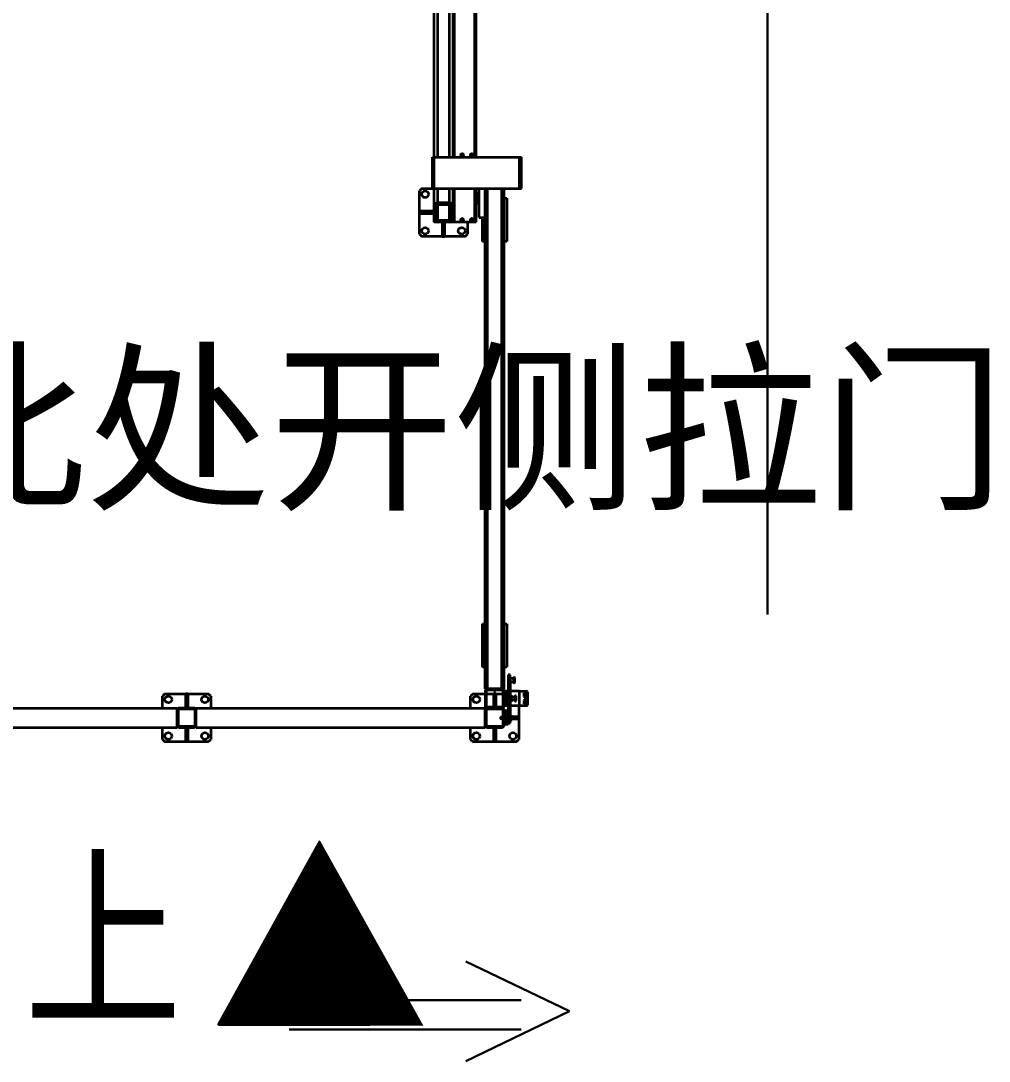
# Model space of a CAD drawing. Header units: millimetres. Extents: x 914 to 910632, y -176 to 682692.
# Drawn here: x 31145 to 33157, y 8052 to 10214 of the extents above; entities that cross this region are included whole.
import ezdxf

# ---------------------------------------------------------------- set-up
doc = ezdxf.new("R2010")
doc.units = ezdxf.units.MM
doc.linetypes.add('EB_DASHDOT', pattern=[39, 30, -3, 3, -3])
for name, color, linetype, lineweight in [('尺寸线层', 3, 'Continuous', 18), ('画图', 3, 'Continuous', 30), ('绘图', 7, 'Continuous', 30)]:
    doc.layers.add(name, color=color, linetype=linetype, lineweight=lineweight)
doc.styles.get("Standard").update_dxf_attribs({"font": 'arial.ttf'})
doc.styles.add('仿宋体', font='', dxfattribs={"width": 0.8})
doc.styles.get('仿宋体').set_extended_font_data('仿宋_GB2312')

# ---------------------------------------------------------------- blocks, each defined once
blk = doc.blocks.new('前右')
at = {"color": 4, "linetype": 'Continuous', "lineweight": 35}
for p, q in [((1176076.4, -783141), (1176071.4, -783146)), ((1176071.4, -783188.5), (1176071.4, -783146)), ((1176076.4, -783141), (1176118.9, -783141)), ((1176118.9, -783166), (1176118.9, -783141)), ((1176118.9, -783141), (1176123.9, -783141)), ((1176123.9, -783141), (1176166.4, -783141)), ((1176123.9, -783166), (1176123.9, -783141)), ((1176171.4, -783146), (1176166.4, -783141)), ((1176171.4, -783146), (1176171.4, -783171)), ((1176716.4, -783141), (1176711.4, -783146)), ((1176711.4, -783171), (1176711.4, -783146)), ((1176716.4, -783141), (1176758.9, -783141)), ((1176758.9, -783141), (1176763.9, -783141)), ((1176758.9, -783166), (1176758.9, -783141)), ((1176763.9, -783141), (1176806.4, -783141)), ((1176763.9, -783166), (1176763.9, -783141)), ((1176811.4, -783146), (1176806.4, -783141)), ((1176811.4, -783146), (1176811.4, -783171)), ((1176118.9, -783166), (1176123.9, -783166)), ((1176118.9, -783171), (1176118.9, -783166)), ((1176123.9, -783171), (1176123.9, -783166)), ((1176758.9, -783166), (1176763.9, -783166)), ((1176758.9, -783171), (1176758.9, -783166)), ((1176763.9, -783171), (1176763.9, -783166)), ((1176071.4, -783193.5), (1176071.4, -783188.5)), ((1176086.4, -783188.5), (1176071.4, -783188.5)), ((1176086.9, -783185.5), (1176086.4, -783186)), ((1176086.4, -783186), (1176086.4, -783196)), ((1176089.4, -783185.5), (1176086.9, -783185.5)), ((1176086.9, -783185.5), (1176086.9, -783191)), ((1176086.9, -783191), (1176086.9, -783196.5)), ((1176093.4, -783180), (1176089.4, -783180)), ((1176089.4, -783180), (1176089.4, -783191)), ((1176089.4, -783191), (1176093.4, -783191)), ((1176089.4, -783224), (1176089.4, -783191)), ((1176093.4, -783177), (1176093.4, -783205)), ((1176093.4, -783177), (1176098.4, -783177)), ((1176098.4, -783177), (1176101.4, -783177)), ((1176098.4, -783177), (1176098.4, -783180)), ((1176098.4, -783180), (1176101.4, -783180)), ((1176098.4, -783180), (1176098.4, -783202)), ((1176101.4, -783176), (1176101.4, -783206)), ((1176103.9, -783176), (1176103.9, -783206)), ((1176136.4, -783171), (1176106.4, -783171)), ((1176136.4, -783173.5), (1176106.4, -783173.5)), ((1176109.4, -783190.1), (1176109.1, -783189.2)), ((1176109.1, -783192.1), (1176109.4, -783191.2)), ((1176138.9, -783206), (1176138.9, -783176)), ((1176141.4, -783171), (1176141.4, -783211)), ((1176741.4, -783171), (1176141.4, -783171)), ((1176141.4, -783206), (1176141.4, -783176)), ((1176741.4, -783171), (1176741.4, -783211)), ((1176741.4, -783176), (1176741.4, -783206)), ((1176743.9, -783176), (1176743.9, -783206)), ((1176776.4, -783171), (1176746.4, -783171)), ((1176776.4, -783173.5), (1176746.4, -783173.5)), ((1176778.9, -783206), (1176778.9, -783176)), ((1176781.4, -783171), (1176781.4, -783211)), ((1177381.4, -783171), (1176781.4, -783171)), ((1176781.4, -783206), (1176781.4, -783176)), ((1176071.4, -783215.9), (1176071.4, -783193.5)), ((1176086.4, -783193.5), (1176071.4, -783193.5)), ((1176086.4, -783196), (1176086.9, -783196.5)), ((1176086.9, -783196.5), (1176089.4, -783196.5)), ((1176093.4, -783217), (1176093.4, -783205)), ((1176093.4, -783205), (1176098.4, -783205)), ((1176101.4, -783202), (1176098.4, -783202)), ((1176098.4, -783202), (1176098.4, -783205)), ((1176098.4, -783205), (1176101.4, -783205)), ((1176106.4, -783208.5), (1176136.4, -783208.5)), ((1176136.4, -783211), (1176106.4, -783211)), ((1176136.4, -783213.5), (1176106.4, -783213.5)), ((1176118.9, -783216), (1176118.9, -783213.5)), ((1176123.9, -783216), (1176123.9, -783213.5)), ((1176741.4, -783211), (1176141.4, -783211)), ((1176171.4, -783211), (1176171.4, -783236)), ((1176711.4, -783236), (1176711.4, -783211)), ((1176746.4, -783208.5), (1176776.4, -783208.5)), ((1176746.4, -783211), (1176776.4, -783211)), ((1176758.9, -783216), (1176758.9, -783211)), ((1176763.9, -783216), (1176763.9, -783211)), ((1177381.4, -783211), (1176781.4, -783211)), ((1176811.4, -783211), (1176811.4, -783236)), ((1176053.3, -783245), (1176053.3, -783217)), ((1176054.3, -783216), (1176069.8, -783216)), ((1176055.6, -783227), (1176055.6, -783220)), ((1176055.6, -783242), (1176055.6, -783235)), ((1176059.9, -783220), (1176059.9, -783227)), ((1176059.9, -783235), (1176059.9, -783242)), ((1176070.8, -783246.1), (1176070.8, -783215.9)), ((1176070.8, -783215.9), (1176089.4, -783215.9)), ((1176076.9, -783225.5), (1176076.4, -783226)), ((1176076.4, -783226), (1176076.4, -783231)), ((1176076.4, -783231), (1176076.4, -783236)), ((1176078.9, -783225.5), (1176076.9, -783225.5)), ((1176076.9, -783225.5), (1176076.9, -783236.5)), ((1176079.4, -783226), (1176078.9, -783225.5)), ((1176078.9, -783225.5), (1176078.9, -783236.5)), ((1176079.4, -783236), (1176079.4, -783226)), ((1176086.4, -783228), (1176079.4, -783228)), ((1176079.4, -783234), (1176086.4, -783234)), ((1176086.4, -783224), (1176086.4, -783238)), ((1176091.4, -783224), (1176086.4, -783224)), ((1176091.4, -783238), (1176091.4, -783224)), ((1176093.4, -783224), (1176091.4, -783224)), ((1176093.4, -783215.9), (1176101.4, -783215.9)), ((1176093.4, -783217), (1176093.4, -783245)), ((1176098.4, -783217), (1176093.4, -783217)), ((1176098.4, -783217), (1176098.4, -783220)), ((1176101.4, -783217), (1176098.4, -783217)), ((1176098.4, -783220), (1176101.4, -783220)), ((1176098.4, -783220), (1176098.4, -783242)), ((1176101.4, -783216), (1176101.4, -783246)), ((1176103.9, -783216), (1176103.9, -783246)), ((1176118.9, -783241), (1176118.9, -783216)), ((1176118.9, -783216), (1176123.9, -783216)), ((1176123.9, -783241), (1176123.9, -783216)), ((1176138.9, -783246), (1176138.9, -783216)), ((1176141.4, -783246), (1176141.4, -783216)), ((1176758.9, -783216), (1176763.9, -783216)), ((1176758.9, -783241), (1176758.9, -783216)), ((1176763.9, -783241), (1176763.9, -783216)), ((1176069.8, -783246), (1176054.3, -783246)), ((1176070.8, -783246.1), (1176089.4, -783246.1)), ((1176076.4, -783236), (1176076.9, -783236.5)), ((1176076.9, -783236.5), (1176078.9, -783236.5)), ((1176078.9, -783236.5), (1176079.4, -783236)), ((1176091.4, -783238), (1176086.4, -783238)), ((1176089.4, -783269), (1176089.4, -783238)), ((1176093.4, -783238), (1176091.4, -783238)), ((1176098.4, -783245), (1176093.4, -783245)), ((1176093.4, -783269), (1176093.4, -783245)), ((1176093.4, -783246.1), (1176101.4, -783246.1)), ((1176101.4, -783242), (1176098.4, -783242)), ((1176098.4, -783242), (1176098.4, -783245)), ((1176101.4, -783245), (1176098.4, -783245)), ((1176101.4, -783251), (1176101.4, -784291)), ((1176101.4, -783251), (1176106.4, -783251)), ((1176118.9, -783241), (1176103.9, -783241)), ((1176106.4, -783248.5), (1176136.4, -783248.5)), ((1176106.4, -783251), (1176136.4, -783251)), ((1176106.4, -783251), (1176106.4, -784291)), ((1176118.9, -783241), (1176123.9, -783241)), ((1176119.9, -783246), (1176119.9, -783248.5)), ((1176122.9, -783246), (1176119.9, -783246)), ((1176122.9, -783248.5), (1176122.9, -783246)), ((1176138.9, -783241), (1176123.9, -783241)), ((1176136.4, -783251), (1176141.4, -783251)), ((1176136.4, -783251), (1176136.4, -784291)), ((1176166.4, -783241), (1176141.4, -783241)), ((1176141.4, -783251), (1176141.4, -784231)), ((1176166.4, -783241), (1176171.4, -783236)), ((1176711.4, -783236), (1176716.4, -783241)), ((1176758.9, -783241), (1176716.4, -783241)), ((1176758.9, -783241), (1176763.9, -783241)), ((1176806.4, -783241), (1176763.9, -783241)), ((1176806.4, -783241), (1176811.4, -783236)), ((1176079.9, -783263.5), (1176079.4, -783264)), ((1176079.4, -783264), (1176079.4, -783274)), ((1176079.4, -783274), (1176079.9, -783274.5)), ((1176081.9, -783263.5), (1176079.9, -783263.5)), ((1176079.9, -783263.5), (1176079.9, -783274.5)), ((1176079.9, -783274.5), (1176081.9, -783274.5)), ((1176082.4, -783264), (1176081.9, -783263.5)), ((1176081.9, -783263.5), (1176081.9, -783274.5)), ((1176081.9, -783274.5), (1176082.4, -783274)), ((1176082.4, -783274), (1176082.4, -783264)), ((1176089.4, -783265.5), (1176082.4, -783265.5)), ((1176082.4, -783272.5), (1176089.4, -783272.5)), ((1176093.4, -783269), (1176089.4, -783269)), ((1176089.4, -783269), (1176089.4, -783280)), ((1176093.4, -783280), (1176093.4, -783269)), ((1176089.4, -783280), (1176093.4, -783280)), ((1176096.4, -783386), (1176096.4, -783296)), ((1176096.4, -783296), (1176101.4, -783296)), ((1176141.4, -783296), (1176146.4, -783296)), ((1176146.4, -783296), (1176146.4, -783386)), ((1176101.4, -783386), (1176096.4, -783386)), ((1176146.4, -783386), (1176141.4, -783386)), ((1176096.4, -784181), (1176101.4, -784181)), ((1176096.4, -784271), (1176096.4, -784181)), ((1176141.4, -784181), (1176146.4, -784181)), ((1176146.4, -784181), (1176146.4, -784231)), ((1176182.9, -784191), (1176177.9, -784196)), ((1176177.9, -784221), (1176177.9, -784196)), ((1176182.9, -784191), (1176225.4, -784191)), ((1176230.4, -784191), (1176225.4, -784191)), ((1176225.4, -784216), (1176225.4, -784191)), ((1176230.4, -784191), (1176272.9, -784191)), ((1176230.4, -784216), (1176230.4, -784191)), ((1176277.9, -784196), (1176272.9, -784191)), ((1176277.9, -784196), (1176277.9, -784238.5)), ((1176159.9, -784221), (1176159.9, -784291)), ((1176159.9, -784221), (1176162.6, -784221)), ((1176162.6, -784221), (1176205.1, -784221)), ((1176162.6, -784221), (1176162.6, -784291)), ((1176205.1, -784221), (1176207.9, -784221)), ((1176205.1, -784221), (1176205.1, -784291)), ((1176207.9, -784221), (1176215.9, -784221)), ((1176207.9, -784221), (1176207.9, -784291)), ((1176211.9, -784229), (1176211.9, -784253)), ((1176215.9, -784221), (1176239.9, -784221)), ((1176215.9, -784291), (1176215.9, -784221)), ((1176239.9, -784225), (1176215.9, -784225)), ((1176230.4, -784216), (1176225.4, -784216)), ((1176225.4, -784221), (1176225.4, -784216)), ((1176230.4, -784221), (1176230.4, -784216)), ((1176239.9, -784221), (1176247.9, -784221)), ((1176239.9, -784291), (1176239.9, -784221)), ((1176243.9, -784253), (1176243.9, -784229)), ((1176247.9, -784229), (1176247.9, -784221)), ((1176247.9, -784253), (1176247.9, -784229)), ((1176141.4, -784231), (1176141.4, -784291)), ((1176153.4, -784231), (1176141.4, -784231)), ((1176153.4, -784231), (1176153.4, -784291)), ((1176247.9, -784238.5), (1176252.9, -784238.5)), ((1176247.9, -784243.5), (1176252.9, -784243.5)), ((1176252.9, -784238.5), (1176252.9, -784243.5)), ((1176252.9, -784238.5), (1176277.9, -784238.5)), ((1176252.9, -784243.5), (1176277.9, -784243.5)), ((1176277.9, -784238.5), (1176277.9, -784243.5)), ((1176277.9, -784243.5), (1176277.9, -784286)), ((1176101.4, -784271), (1176096.4, -784271)), ((1176158.4, -784261), (1176153.4, -784261)), ((1176159.9, -784258), (1176158.4, -784258)), ((1176158.4, -784258), (1176158.4, -784283.6)), ((1176215.9, -784257), (1176239.9, -784257)), ((1176215.9, -784261), (1176239.9, -784261)), ((1176247.9, -784291), (1176247.9, -784253)), ((1176065.9, -784291), (1176065.9, -784356)), ((1176069.6, -784291), (1176065.9, -784291)), ((1176069.6, -784291), (1176069.6, -784356)), ((1176247.1, -784291), (1176069.6, -784291)), ((1176153.4, -784281), (1176158.4, -784281)), ((1176158.4, -784283.6), (1176158.4, -784284)), ((1176158.4, -784284), (1176159.9, -784284)), ((1176247.1, -784291), (1176247.1, -784356)), ((1176250.9, -784291), (1176247.1, -784291)), ((1176272.9, -784291), (1176250.9, -784291)), ((1176250.9, -784291), (1176250.9, -784356)), ((1176272.9, -784291), (1176277.9, -784286)), ((1176069.6, -784356), (1176065.9, -784356)), ((1176247.1, -784356), (1176069.6, -784356)), ((1176159.9, -784356), (1176159.9, -785311)), ((1176162.6, -784356), (1176162.6, -785311)), ((1176205.1, -784356), (1176205.1, -785311)), ((1176207.9, -784356), (1176207.9, -785311)), ((1176215.9, -785311), (1176215.9, -784356)), ((1176239.9, -785311), (1176239.9, -784356)), ((1176250.9, -784356), (1176247.1, -784356)), ((1176247.9, -785279), (1176247.9, -784356))]:
    blk.add_line(p, q, dxfattribs=at)
at = {"color": 4, "linetype": 'Continuous', "lineweight": 35, "flags": 128}
for points in [[(1176103.9, -783189.2), (1176104.1, -783189.2), (1176105.6, -783189.2), (1176106.9, -783189.2), (1176107.9, -783189.2), (1176108.6, -783189.2), (1176109, -783189.2), (1176109, -783189.2), (1176108.6, -783189.2), (1176107.9, -783189.2), (1176106.9, -783189.2), (1176105.6, -783189.2), (1176104.1, -783189.2), (1176103.9, -783189.2)], [(1176103.9, -783189.2), (1176104.4, -783189.2), (1176105.5, -783189.2), (1176106.5, -783189.2), (1176107.1, -783189.2), (1176107.3, -783189.2), (1176107.3, -783189.2), (1176106.8, -783189.2), (1176106, -783189.2), (1176105, -783189.2), (1176103.9, -783189.2)]]:
    blk.add_lwpolyline(points, dxfattribs=at)
at = {"color": 4, "linetype": 'Continuous', "lineweight": 35}
for centre, radius in [((1176083.4, -783153), 7), ((1176159.4, -783153), 7), ((1176723.4, -783153), 7), ((1176799.4, -783153), 7), ((1176159.4, -783229), 7), ((1176723.4, -783229), 7), ((1176799.4, -783229), 7), ((1176189.9, -784203), 7), ((1176265.9, -784203), 7), ((1176168.9, -784226), 3), ((1176168.9, -784226), 2.1), ((1176188.9, -784226), 3), ((1176188.9, -784226), 2.1), ((1176265.9, -784279), 7), ((1176168.9, -784361), 3), ((1176188.9, -784361), 3)]:
    blk.add_circle(centre, radius, dxfattribs=at)
for centre, radius, start, end in [((1176106.4, -783176), 5, 90, 180), ((1176106.4, -783176), 2.5, 90, 180), ((1176136.4, -783176), 5, 0, 90), ((1176136.4, -783176), 2.5, 0, 90), ((1176746.4, -783176), 5, 90, 180), ((1176746.4, -783176), 2.5, 90, 180), ((1176776.4, -783176), 5, 0, 90), ((1176776.4, -783176), 2.5, 0, 90), ((1176106.4, -783206), 5, 180, 270), ((1176106.4, -783216), 5, 90, 180), ((1176104.4, -782558.8), 633.3, 269.953, 270.4234), ((1176106.4, -783206), 2.5, 180, 270), ((1176106.4, -783216), 2.5, 90, 180), ((1176136.4, -783206), 2.5, 270, 0), ((1176136.4, -783206), 5, 270, 0), ((1176136.4, -783216), 5, 0, 90), ((1176136.4, -783216), 2.5, 0, 90), ((1176746.4, -783206), 5, 180, 270), ((1176746.4, -783206), 2.5, 180, 270), ((1176776.4, -783206), 2.5, 270, 0), ((1176776.4, -783206), 5, 270, 0), ((1176054.3, -783217), 1, 90, 180), ((1176057.8, -783220), 2.15, 0, 180), ((1176057.8, -783227), 2.15, 180, 0), ((1176057.8, -783235), 2.15, 0, 180), ((1176069.8, -783217), 1, 0, 90), ((1176054.3, -783245), 1, 180, 270), ((1176057.8, -783242), 2.15, 180, 0), ((1176069.8, -783245), 1, 270, 0), ((1176106.4, -783246), 5, 180, 270), ((1176106.4, -783246), 2.5, 180, 270), ((1176136.4, -783246), 2.5, 270, 0), ((1176136.4, -783246), 5, 270, 0), ((1176215.9, -784229), 8, 90, 180), ((1176215.9, -784229), 4, 90, 180), ((1176239.9, -784229), 8, 0, 90), ((1176239.9, -784229), 4, 0, 90), ((1176215.9, -784253), 8, 180, 270), ((1176215.9, -784253), 4, 180, 270), ((1176239.9, -784253), 8, 270, 0), ((1176239.9, -784253), 4, 270, 0)]:
    blk.add_arc(centre, radius, start, end, dxfattribs=at)
for points, knots in [([(1176103.8, -783190.7), (1176103.8, -783190.7), (1176104.9, -783190.7), (1176106.7, -783190.7), (1176108.5, -783190.7), (1176108.7, -783190.7), (1176108.8, -783190.7)], [0, 0, 0, 0, 0.011734, 0.386945, 0.76216, 1, 1, 1, 1]), ([(1176109.4, -783190.1), (1176109.4, -783190.1), (1176109.6, -783190.1), (1176108.9, -783190.1), (1176107, -783190.1), (1176105.1, -783190.1), (1176103.9, -783190.1), (1176103.9, -783190.1)], [0, 0, 0, 0, 0.000703, 0.327692, 0.65468, 0.98167, 1, 1, 1, 1]), ([(1176103.9, -783191.2), (1176103.9, -783191.2), (1176105.1, -783191.2), (1176107, -783191.2), (1176109, -783191.2), (1176109.3, -783191.2), (1176109.4, -783191.2)], [0, 0, 0, 0, 0.0183393, 0.3456833, 0.6730302, 1, 1, 1, 1]), ([(1176109.4, -783191.2), (1176109.4, -783191.2), (1176109.4, -783191.2), (1176109.5, -783191.1), (1176109.5, -783191), (1176109.4, -783190.9), (1176109.3, -783190.7), (1176109.1, -783190.7), (1176108.9, -783190.7), (1176108.3, -783190.7), (1176108.1, -783190.7)], [0, 0, 0, 0, 0.015494, 0.030402, 0.059473, 0.089717, 0.123173, 0.30895, 0.735381, 1, 1, 1, 1]), ([(1176109.2, -783190.6), (1176109.2, -783190.6), (1176109.3, -783190.6), (1176109.5, -783190.4), (1176109.4, -783190.2), (1176109.4, -783190.1)], [0, 0, 0, 0, 0.39663, 0.700486, 1, 1, 1, 1])]:
    blk.add_open_spline(points, degree=3, knots=knots, dxfattribs=at)

msp = doc.modelspace()

# ---------------------------------------------------------------- hatches: boundary and pattern name
at = {"layer": '画图', "lineweight": 30}
h = msp.add_hatch(dxfattribs=at)
h.set_pattern_fill('ANSI31', color=1)
h.set_pattern_definition([(45, (31824.24993, 8832.55667), (-0.088388348, 0.088388348), [])])
h.paths.add_polyline_path([(31979.38, 8127.338), (31554.219, 8126.538), (31766.081, 8509.324)])

# ---------------------------------------------------------------- linework, layer by layer
at = {"layer": '画图', "color": 4, "lineweight": 30}
for p, q in [((32284.785, 8155.575), (32069.787, 8259.24)), ((32184.443, 8179.01), (31702.551, 8179.01)), ((32069.787, 8051.91), (32284.785, 8155.575)), ((32184.443, 8117.759), (31702.551, 8117.759))]:
    msp.add_line(p, q, dxfattribs=at)
at = {"layer": '绘图', "color": 5}
msp.add_line((32696.795, 15648.023), (32696.795, 8980.017), dxfattribs=at)

# ---------------------------------------------------------------- block references
at = {"color": 4, "lineweight": 30, "rotation": 180}
msp.add_blockref('前右', (1208250.945, -774425.234), dxfattribs=at)

# ---------------------------------------------------------------- texts
at = {"lineweight": 0, "insert": (31152.382, 8455.201), "char_height": 300, "width": 1637.97266, "attachment_point": 1, "style": '仿宋体'}
msp.add_mtext('{\\fSimSun|b1|i0|c134|p2;\\C1;上}', dxfattribs=at)
at = {"layer": '尺寸线层', "color": 4, "linetype": 'EB_DASHDOT', "insert": (32044.959, 9351.076), "char_height": 280, "width": 3128.49162, "attachment_point": 5}
msp.add_mtext('此处开侧拉门', dxfattribs=at)

doc.saveas('drawing.dxf')
